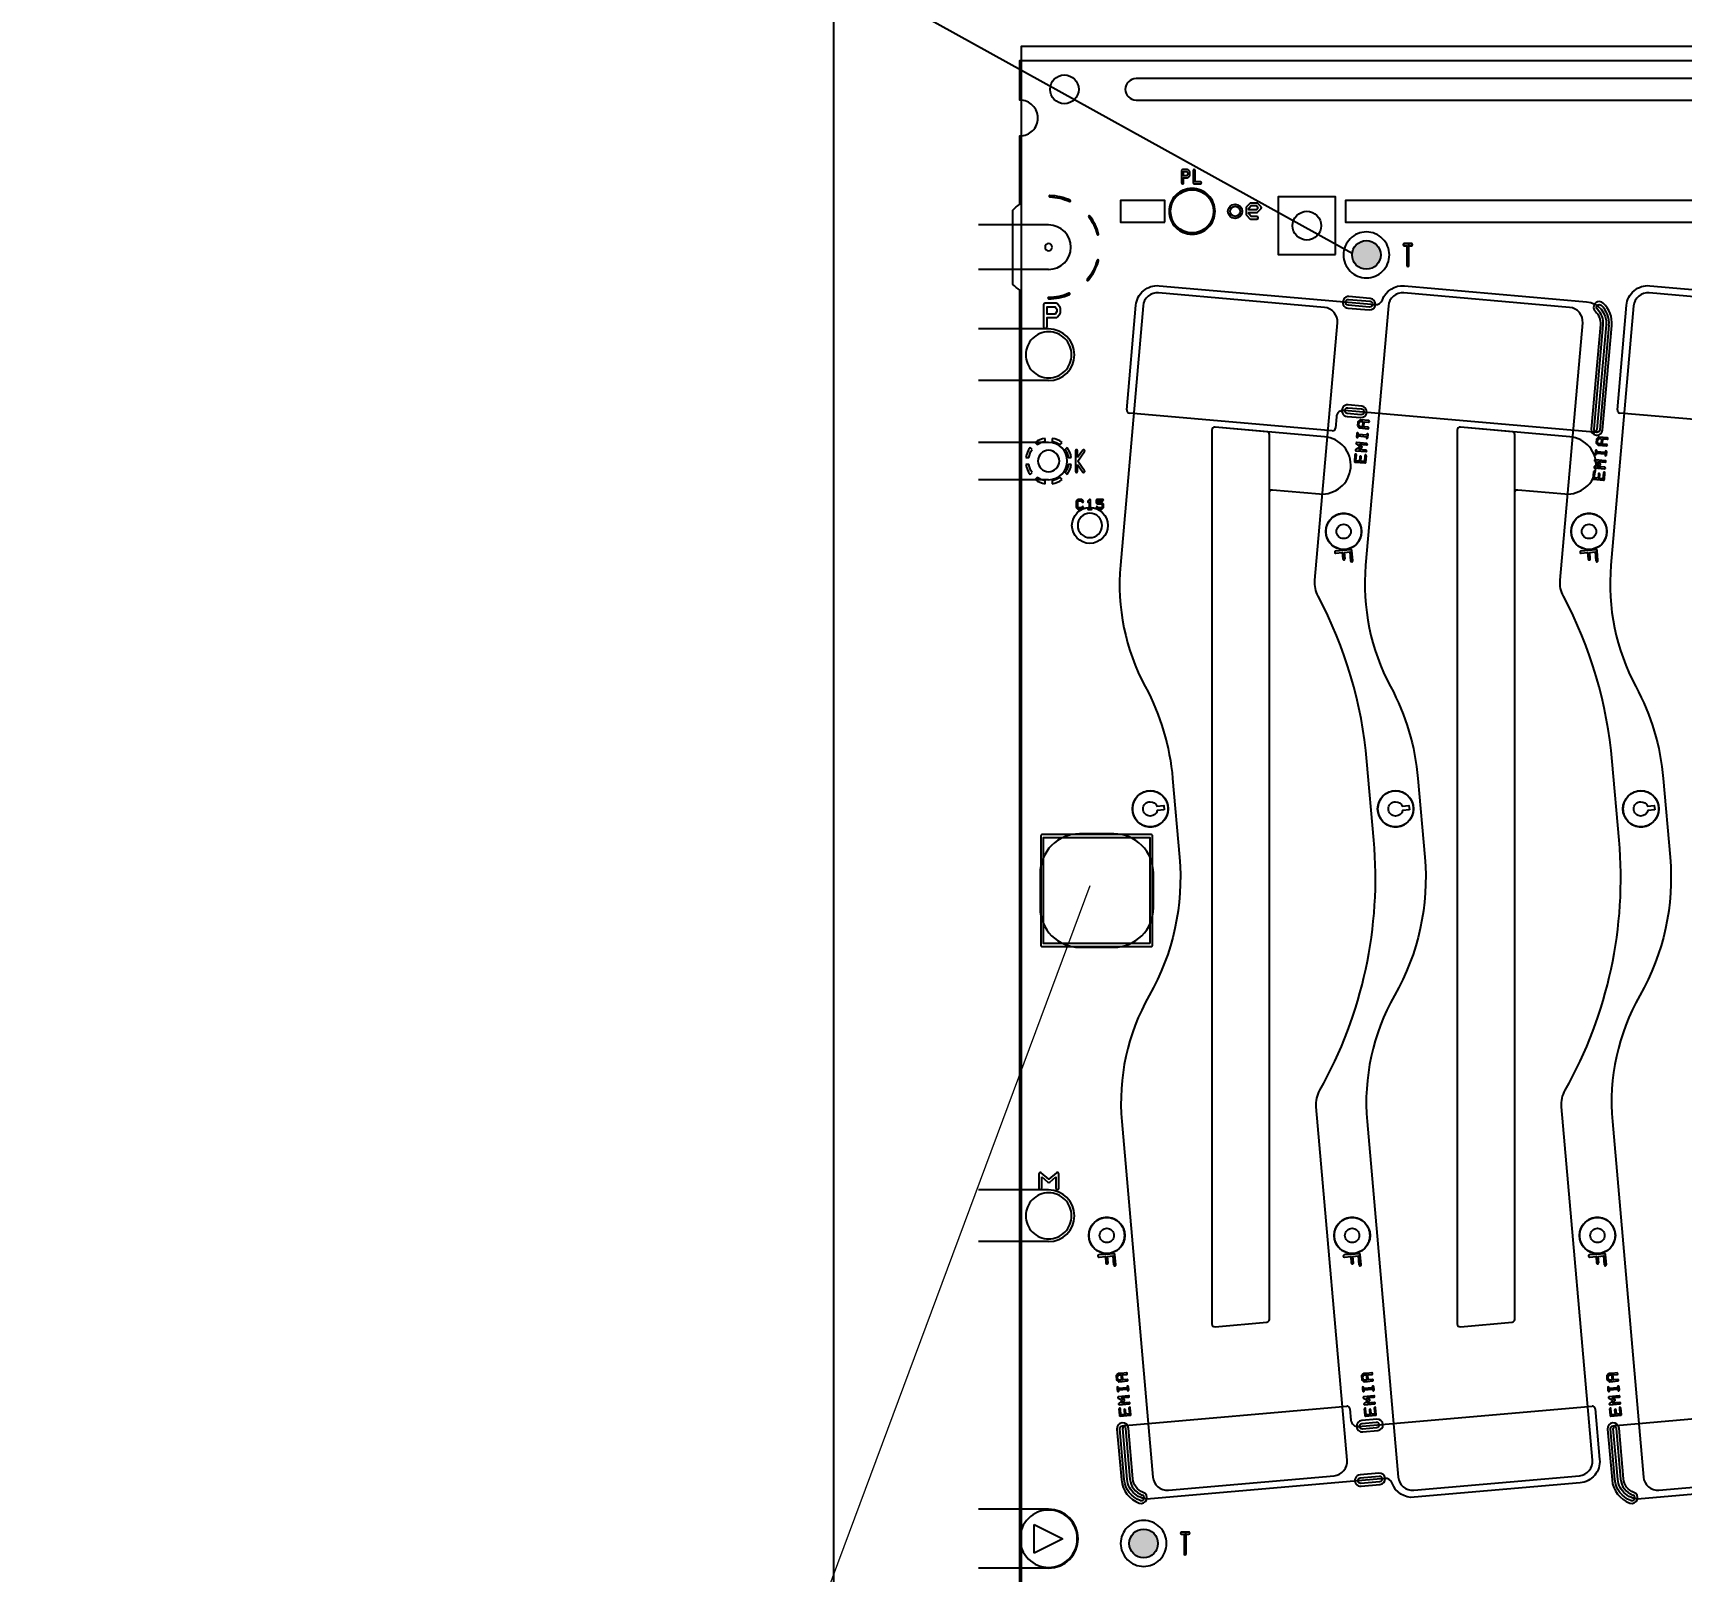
# Model space of a CAD drawing. Extents: x 2864 to 3941, y 2420 to 3182.
# Drawn here: x 3469.1 to 3584, y 2929.4 to 3036.6 of the extents above; entities that cross this region are included whole.
import ezdxf

# ---------------------------------------------------------------- set-up
doc = ezdxf.new("R2010")
doc.units = 0
for name, color, linetype in [('ada-b', 3, 'Continuous'), ('btr2_panel', 7, 'Continuous'), ('emi-panel', 2, 'Continuous'), ('emia-block-b', 5, 'Continuous')]:
    doc.layers.add(name, color=color, linetype=linetype)
doc.layers.add('備註', color=1, linetype='Continuous', lineweight=0)
doc.styles.get("Standard").update_dxf_attribs({"font": 'simplex.shx', "height": 2.7})

msp = doc.modelspace()

# ---------------------------------------------------------------- hatches: boundary and pattern name
at = {"layer": 'emia-block-b', "linetype": 'Continuous'}
for points in [[(3563.07694, 3021.1387, 0.952113165), (3561.08175, 3021.23664, 1.050295318)], [(3547.54387, 2931.34562, 1), (3545.54387, 2931.34562, 1)]]:
    msp.add_hatch(color=256, dxfattribs=at).paths.add_polyline_path(points)

# ---------------------------------------------------------------- linework, layer by layer
at = {"layer": 'ada-b', "linetype": 'Continuous'}
for points in [[(3551.31107, 3008.93618), (3551.31095, 2946.64439, 0.440004), (3551.52838, 2946.44516), (3555.12885, 2946.76016, 0.388891), (3555.31141, 2946.9594), (3555.31144, 3008.62126, 0.388895), (3555.12886, 3008.8205), (3551.52851, 3009.13544, 0.440063)], [(3551.31117, 3008.93619), (3551.31095, 2946.64439, 0.440004), (3551.52838, 2946.44516), (3555.12885, 2946.76016, 0.388891), (3555.31141, 2946.9594), (3555.31136, 3004.571, -0.440016), (3555.52878, 3004.77023), (3558.81135, 3004.48302, 1), (3559.15982, 3008.46784), (3551.52859, 3009.13542, 0.44002)], [(3568.41107, 3008.93618), (3568.41095, 2946.64439, 0.440004), (3568.62838, 2946.44516), (3572.22885, 2946.76016, 0.388891), (3572.41141, 2946.9594), (3572.41144, 3008.62126, 0.388895), (3572.22886, 3008.8205), (3568.62851, 3009.13544, 0.440063)], [(3568.41117, 3008.93619), (3568.41095, 2946.64439, 0.440004), (3568.62838, 2946.44516), (3572.22885, 2946.76016, 0.388891), (3572.41141, 2946.9594), (3572.41136, 3004.571, -0.440016), (3572.62878, 3004.77023), (3575.91135, 3004.48302, 1), (3576.25982, 3008.46784), (3568.62859, 3009.13542, 0.44002)]]:
    msp.add_lwpolyline(points, format="xyb", close=True, dxfattribs=at)
at = {"layer": 'btr2_panel'}
for p, q in [((3539.67299, 3008.15358), (3539.67299, 3008.35643)), ((3538.77217, 3007.57334), (3538.62873, 3007.71678)), ((3538.62874, 3005.83538), (3538.77217, 3005.97882)), ((3542.79599, 3003.40327), (3542.89533, 3003.40327)), ((3538.92299, 2930.67608), (3538.92299, 2932.67608)), ((3538.92299, 2932.67608), (3540.92299, 2931.67608)), ((3540.92299, 2931.67608), (3538.92299, 2930.67608))]:
    msp.add_line(p, q, dxfattribs=at)
at = {"layer": 'btr2_panel', "linetype": 'Continuous'}
for points in [[(3804.92299, 2643.67608), (3804.92299, 2838.97608), (3805.92299, 2838.97608, 1), (3805.92299, 2839.37608), (3804.92299, 2839.37608), (3804.92299, 3034.67608), (3804.92299, 3058.97608), (3805.92299, 3058.97608, 1), (3805.92299, 3059.37608), (3804.92299, 3059.37608), (3804.92299, 3080.67608), (3791.92299, 3080.67608), (3537.92299, 3080.67608), (3524.92299, 3080.67608), (3524.92299, 3059.37608), (3523.92299, 3059.37608, 1), (3523.92299, 3058.97608), (3524.92299, 3058.97608), (3524.92299, 3034.67608)], [(3524.92299, 3034.67608), (3524.92299, 2839.37608), (3523.92299, 2839.37608, 1), (3523.92299, 2838.97608), (3524.92299, 2838.97608), (3524.92299, 2643.67608)], [(3537.92299, 2905.33938), (3537.92299, 2931.67608), (3537.92299, 3018.68276, -0.044688), (3537.42299, 3019.08572), (3537.42299, 3024.26645, -0.044688), (3537.92299, 3024.66941), (3537.92299, 3029.42608, 0.414215), (3539.17299, 3030.67608, 0.414215), (3537.92299, 3031.92608), (3537.92299, 3034.67608), (3791.92299, 3034.67608)], [(3549.77314, 3026.72953), (3549.77314, 3026.87125, 0.166398), (3549.75867, 3026.9142), (3549.6494, 3027.05658, 0.234442), (3549.59354, 3027.08396), (3549.26606, 3027.08396, 0.414239), (3549.19606, 3027.01396), (3549.19606, 3026.58681)], [(3549.19606, 3026.58681), (3549.19606, 3026.15966, 1), (3549.33606, 3026.15966), (3549.33606, 3026.51681), (3549.59354, 3026.51681, 0.234442), (3549.6494, 3026.54419), (3549.75867, 3026.68658, 0.166397), (3549.77314, 3026.72953)], [(3540.00999, 3025.27503, 1), (3540.00758, 3025.17506, -0.102495), (3541.39068, 3024.85348, 1), (3541.43261, 3024.94426)], [(3587.0461, 3025.76996), (3587.0461, 3024.92848), (3586.89919, 3024.92848, 0.063141), (3586.88021, 3024.92608), (3560.62289, 3024.92608), (3560.62289, 3023.42608), (3767.77638, 3023.42608)], [(3542.79792, 3023.84282, 1), (3542.71806, 3023.78263, -0.097325), (3543.30735, 3022.56832, 1), (3543.40404, 3022.59382)], [(3554.72749, 3024.49203), (3554.50895, 3024.72713, 0.209079), (3554.44281, 3024.75585), (3554.00616, 3024.75585, 0.209079), (3553.94003, 3024.72713), (3553.72148, 3024.49203, 0.190123), (3553.6974, 3024.43053), (3553.6974, 3024.19565)], [(3553.6974, 3024.19565), (3553.6974, 3023.96077, 0.190123), (3553.72148, 3023.89927), (3553.94003, 3023.66418, 0.209079), (3554.00616, 3023.63545), (3554.44303, 3023.63545, 1), (3554.44303, 3023.81545), (3554.04516, 3023.81545), (3553.8774, 3023.99592), (3553.8774, 3024.10565), (3554.44303, 3024.10565, 0.20993), (3554.50929, 3024.13475), (3554.72711, 3024.36907, 0.394798), (3554.72749, 3024.49203)], [(3543.39851, 3020.73761, 1), (3543.30197, 3020.76368, -0.108662), (3542.60742, 3019.43023, 1), (3542.68412, 3019.36606)], [(3541.37921, 3018.38375, 1), (3541.33876, 3018.47521, -0.105049), (3539.91522, 3018.17609, 1), (3539.915, 3018.07609)], [(3540.75248, 3017.14252), (3540.75248, 3017.39398, 0.163734), (3540.72706, 3017.46954), (3540.53945, 3017.718, 0.23584), (3540.43952, 3017.7679), (3539.68768, 3017.7679, 0.414226), (3539.56268, 3017.6429), (3539.56268, 3016.8936)], [(3539.56268, 3016.8936), (3539.56268, 3016.1443, 1), (3539.81268, 3016.1443), (3539.81268, 3016.7686), (3540.43952, 3016.7686, 0.235848), (3540.53945, 3016.81851), (3540.72706, 3017.06697, 0.163746), (3540.75248, 3017.14252)], [(3578.58262, 3017.77532, 1), (3578.03714, 3017.19013, -0.230922), (3578.38294, 3016.28954), (3577.74531, 3009.00177, 1), (3578.54226, 3008.93204), (3579.17989, 3016.21981)], [(3578.98065, 3016.23725), (3578.34303, 3008.94947, -1), (3577.94455, 3008.98434), (3578.58217, 3016.27211, 0.230923), (3578.17351, 3017.33643, -1), (3578.44625, 3017.62902)], [(3538.98229, 3008.07033), (3539.12573, 3007.9269, -0.106991), (3539.67299, 3008.15358)], [(3540.17299, 3008.35643), (3540.17299, 3008.15358, -0.106992), (3540.72025, 3007.9269), (3540.86368, 3008.07033)], [(3561.6341, 3007.75432), (3561.33333, 3007.58972, 0.74498), (3561.35335, 3007.49602), (3562.04569, 3007.43545, 1), (3562.05441, 3007.53507), (3561.52621, 3007.58128)], [(3562.09481, 3007.99688), (3561.40234, 3008.05746, 0.743963), (3561.36649, 3007.96864), (3561.6341, 3007.75432)], [(3561.52621, 3007.58128), (3561.7479, 3007.7026, 0.537055), (3561.75493, 3007.78567), (3561.55789, 3007.94347)], [(3561.55789, 3007.94347), (3562.0861, 3007.89726, 1), (3562.09481, 3007.99688)], [(3538.34264, 3007.02608), (3538.54549, 3007.02608, -0.106992), (3538.77217, 3007.57334)], [(3541.21724, 3007.71678), (3541.0738, 3007.57334, -0.106991), (3541.30048, 3007.02608), (3541.50333, 3007.02608)], [(3541.94032, 3007.01165), (3541.94032, 3007.491, 1), (3541.79032, 3007.491), (3541.79032, 3006.0506, 1), (3541.94032, 3006.0506), (3541.94032, 3006.52995)], [(3542.42375, 3006.09318), (3541.95642, 3006.7708), (3542.42375, 3007.44842, 1), (3542.30027, 3007.53358), (3541.94032, 3007.01165)], [(3578.72673, 3006.79767), (3578.03426, 3006.85825, 0.743963), (3577.9984, 3006.76944), (3578.26602, 3006.55512)], [(3578.15812, 3006.38207), (3578.37982, 3006.5034, 0.537055), (3578.38685, 3006.58646), (3578.18981, 3006.74427)], [(3578.18981, 3006.74427), (3578.71802, 3006.69805, 1), (3578.72673, 3006.79767)], [(3538.77217, 3005.97882, -0.106993), (3538.54549, 3006.52608), (3538.34264, 3006.52608)], [(3539.67299, 3005.19573), (3539.67299, 3005.39858, -0.106992), (3539.12573, 3005.62527), (3538.98229, 3005.48183)], [(3540.86368, 3005.48183), (3540.72025, 3005.62527, -0.106991), (3540.17299, 3005.39858), (3540.17299, 3005.19573)], [(3541.50333, 3006.52608), (3541.30048, 3006.52608, -0.106992), (3541.0738, 3005.97882), (3541.21724, 3005.83538)], [(3541.94032, 3006.52995), (3542.30027, 3006.00802, 1), (3542.42375, 3006.09318)], [(3578.26602, 3006.55512), (3577.96525, 3006.39052, 0.74498), (3577.98527, 3006.29681), (3578.67761, 3006.23624, 1), (3578.68633, 3006.33586), (3578.15812, 3006.38207)], [(3542.74599, 3003.92858), (3542.74599, 3003.50327), (3542.69665, 3003.50327, 1), (3542.69665, 3003.40327), (3542.79599, 3003.40327)], [(3542.89533, 3003.40327, 1), (3542.89533, 3003.50327), (3542.84599, 3003.50327), (3542.84599, 3004.04929, 0.669786), (3542.76048, 3004.08449), (3542.6613, 3003.98531, 1), (3542.73201, 3003.9146), (3542.74599, 3003.92858)], [(3540.63398, 2956.11177), (3540.63398, 2957.10515, 0.63678), (3540.46976, 2957.18181), (3539.93795, 2956.73863), (3539.40613, 2957.18181, 0.63678), (3539.24192, 2957.10515), (3539.24192, 2956.11177, 1), (3539.44192, 2956.11177), (3539.44192, 2956.89164)], [(3539.44192, 2956.89164), (3539.87393, 2956.53163, 0.362064), (3540.00197, 2956.53163), (3540.43398, 2956.89164)], [(3540.43398, 2956.89164), (3540.43398, 2956.11177, 1), (3540.63398, 2956.11177)], [(3544.97226, 2941.48874), (3545.50047, 2941.53495, 1), (3545.49175, 2941.63457), (3544.79916, 2941.57398, 0.743044), (3544.77939, 2941.4803), (3545.08016, 2941.3157)], [(3545.08016, 2941.3157), (3544.81258, 2941.10141, 0.742511), (3544.84815, 2941.01254), (3545.54087, 2941.07314)], [(3545.00395, 2941.12655), (3545.2011, 2941.28445, 0.53607), (3545.19396, 2941.36742), (3544.97226, 2941.48874)], [(3545.54087, 2941.07314, 1), (3545.53216, 2941.17276), (3545.00395, 2941.12655)], [(3562.07226, 2941.48874), (3562.60047, 2941.53495, 1), (3562.59175, 2941.63457), (3561.89916, 2941.57398, 0.743044), (3561.87939, 2941.4803), (3562.18016, 2941.3157)], [(3562.18016, 2941.3157), (3561.91258, 2941.10141, 0.742511), (3561.94815, 2941.01254), (3562.64087, 2941.07314)], [(3562.10395, 2941.12655), (3562.3011, 2941.28445, 0.53607), (3562.29396, 2941.36742), (3562.07226, 2941.48874)], [(3562.64087, 2941.07314, 1), (3562.63216, 2941.17276), (3562.10395, 2941.12655)], [(3579.17226, 2941.48874), (3579.70047, 2941.53495, 1), (3579.69175, 2941.63457), (3578.99916, 2941.57398, 0.743044), (3578.97939, 2941.4803), (3579.28016, 2941.3157)], [(3579.28016, 2941.3157), (3579.01258, 2941.10141, 0.742511), (3579.04815, 2941.01254), (3579.74087, 2941.07314)], [(3579.20395, 2941.12655), (3579.4011, 2941.28445, 0.53607), (3579.39396, 2941.36742), (3579.17226, 2941.48874)], [(3579.74087, 2941.07314, 1), (3579.73216, 2941.17276), (3579.20395, 2941.12655)], [(3546.51338, 2934.90665, -0.291712), (3545.79289, 2935.84476), (3545.48333, 2939.38308, 1), (3544.68637, 2939.31336), (3544.99593, 2935.77504, 0.291712), (3546.24042, 2934.15466)], [(3546.30866, 2934.34265, -0.291711), (3545.19517, 2935.79247), (3544.88561, 2939.33079, -1), (3545.28409, 2939.36565), (3545.59365, 2935.82733, 0.29171), (3546.44514, 2934.71865)], [(3580.71338, 2934.90665, -0.291712), (3579.99289, 2935.84476), (3579.68333, 2939.38308, 1), (3578.88637, 2939.31336), (3579.19593, 2935.77504, 0.291712), (3580.44042, 2934.15466)], [(3580.50866, 2934.34265, -0.291711), (3579.39517, 2935.79247), (3579.08561, 2939.33079, -1), (3579.48409, 2939.36565), (3579.79365, 2935.82733, 0.29171), (3580.64514, 2934.71865)]]:
    msp.add_lwpolyline(points, format="xyb", dxfattribs=at)
for points in [[(3785.92299, 3032.67608, 0.414216), (3784.92299, 3033.67608, 0.182679), (3784.26155, 3033.42608), (3546.01972, 3033.42608, 1), (3546.01972, 3031.92608), (3784.26155, 3031.92608, 0.182679), (3784.92299, 3031.67608, 0.414216)], [(3550.50314, 3026.08966, 1), (3550.50314, 3026.22966), (3550.13606, 3026.22966), (3550.13606, 3027.01396, 1), (3549.99606, 3027.01396), (3549.99606, 3026.15966, 0.414239), (3550.06606, 3026.08966)], [(3551.52299, 3024.17608, 0.414215), (3549.92299, 3025.77608, 0.414215), (3548.32299, 3024.17608, 0.414215), (3549.92299, 3022.57608, 0.414215)], [(3558.92299, 3023.17608, -0.414216), (3557.92299, 3022.17608, -0.414216), (3556.92299, 3023.17608, -0.414216), (3557.92299, 3024.17608, -0.414216)], [(3563.67688, 3021.1387, 0.414214), (3562.07694, 3022.73864, 0.414214), (3560.47699, 3021.1387, 0.414214), (3562.07694, 3019.53875, 0.414214)], [(3540.17299, 3021.67608, 0.414222), (3539.92299, 3021.92608, 0.414222), (3539.67299, 3021.67608, 0.414222), (3539.92299, 3021.42608, 0.414222)], [(3565.21596, 3021.77861, 1), (3565.21596, 3021.92861), (3564.96762, 3021.92861), (3564.71927, 3021.92861, 1), (3564.71927, 3021.77861), (3564.89262, 3021.77861), (3564.89262, 3020.41322, 1), (3565.04262, 3020.41322), (3565.04262, 3021.77861)], [(3562.59314, 2980.36326), (3562.1138, 2985.84219, 0.100411), (3558.70956, 2997.35816, -0.144694), (3558.48408, 2998.46939), (3560.05277, 3016.39735, 0.414156), (3559.14368, 3017.48063), (3547.58785, 3018.49181, 0.414232), (3546.50449, 3017.58284), (3544.92298, 2999.5068, 0.145892), (3546.65809, 2991.05497, -0.101585), (3548.56563, 2984.65688), (3549.04497, 2979.17795, -0.152268), (3546.93706, 2969.52368, 0.152268), (3545.02, 2960.74205), (3547.18756, 2935.96678, 0.414215), (3548.27091, 2935.05774), (3559.82669, 2936.06875, 0.414215), (3560.73573, 2937.15209), (3558.5817, 2961.77275, -0.151039), (3558.83076, 2962.92738, 0.151026)], [(3562.34764, 3018.10371), (3560.85492, 3018.23433, 1), (3560.78519, 3017.43738), (3562.27791, 3017.30676, 1)], [(3579.69314, 2980.36326), (3579.2138, 2985.84219, 0.100411), (3575.80956, 2997.35816, -0.144694), (3575.58408, 2998.46939), (3577.15277, 3016.39735, 0.414156), (3576.24368, 3017.48063), (3564.68785, 3018.49181, 0.414232), (3563.60449, 3017.58284), (3562.02298, 2999.5068, 0.145892), (3563.75809, 2991.05497, -0.101585), (3565.66563, 2984.65688), (3566.14497, 2979.17795, -0.152268), (3564.03706, 2969.52368, 0.152268), (3562.12, 2960.74205), (3564.28756, 2935.96678, 0.414215), (3565.37091, 2935.05774), (3576.92669, 2936.06875, 0.414215), (3577.83573, 2937.15209), (3575.6817, 2961.77275, -0.151039), (3575.93076, 2962.92738, 0.151026)], [(3596.79314, 2980.36326), (3596.3138, 2985.84219, 0.100411), (3592.90956, 2997.35816, -0.144694), (3592.68408, 2998.46939), (3594.25277, 3016.39735, 0.414156), (3593.34368, 3017.48063), (3581.78785, 3018.49181, 0.414232), (3580.70449, 3017.58284), (3579.12298, 2999.5068, 0.145892), (3580.85809, 2991.05497, -0.101585), (3582.76563, 2984.65688), (3583.24497, 2979.17795, -0.152268), (3581.13706, 2969.52368, 0.152268), (3579.22, 2960.74205), (3581.38756, 2935.96678, 0.414215), (3582.47091, 2935.05774), (3594.02669, 2936.06875, 0.414215), (3594.93573, 2937.15209), (3592.7817, 2961.77275, -0.151039), (3593.03076, 2962.92738, 0.151026)], [(3562.33021, 3017.90447, -1), (3562.29534, 3017.506), (3560.80262, 3017.63662, -1), (3560.83749, 3018.03509)], [(3541.52299, 3014.17608, 0.414215), (3539.92299, 3015.77608, 0.414215), (3538.32299, 3014.17608, 0.414215), (3539.92299, 3012.57608, 0.414215)], [(3561.74565, 3010.60209), (3560.79469, 3010.68528, 1), (3560.72497, 3009.88833), (3561.67593, 3009.80514, 1)], [(3561.72822, 3010.40286, -1), (3561.69336, 3010.00438), (3560.7424, 3010.08756, -1), (3560.77726, 3010.48604)], [(3562.23426, 3009.59079), (3561.657, 3009.64129, 0.200133), (3561.62034, 3009.62964), (3561.49512, 3009.52457, 0.200125), (3561.47728, 3009.49049), (3561.45708, 3009.25958, 0.200109), (3561.46873, 3009.22292), (3561.5738, 3009.0977, 0.200125), (3561.60788, 3009.07986), (3562.18514, 3009.02936, 1), (3562.19386, 3009.12898), (3561.89731, 3009.15492), (3561.929, 3009.51711), (3562.22555, 3009.49117, 1)], [(3562.19989, 3008.62421, 1), (3562.10027, 3008.63293), (3562.09453, 3008.56729), (3561.50143, 3008.61917), (3561.50717, 3008.68482, 1), (3561.40756, 3008.69353), (3561.38735, 3008.46263, 1), (3561.48697, 3008.45391), (3561.49272, 3008.51955), (3562.08581, 3008.46767), (3562.08007, 3008.40202, 1), (3562.17969, 3008.39331)], [(3578.86618, 3008.39158), (3578.28892, 3008.44209, 0.200133), (3578.25225, 3008.43044), (3578.12703, 3008.32537, 0.200125), (3578.1092, 3008.29128), (3578.089, 3008.06038, 0.200109), (3578.10065, 3008.02371), (3578.20571, 3007.89849, 0.200125), (3578.2398, 3007.88066), (3578.81706, 3007.83015, 1), (3578.82578, 3007.92977), (3578.52923, 3007.95572), (3578.56092, 3008.31791), (3578.85747, 3008.29196, 1)], [(3540.67299, 3006.77608, 0.414216), (3539.92299, 3007.52608, 0.414216), (3539.17299, 3006.77608, 0.414216), (3539.92299, 3006.02608, 0.414216)], [(3562.07054, 3007.14575, 1), (3561.97092, 3007.15447), (3561.93488, 3006.74247), (3561.68814, 3006.76405), (3561.71408, 3007.0606, 1), (3561.61446, 3007.06932), (3561.58852, 3006.77277), (3561.34178, 3006.79435), (3561.37783, 3007.20636, 1), (3561.27821, 3007.21507), (3561.2378, 3006.75326, 0.414255), (3561.28326, 3006.69909), (3561.97597, 3006.63849, 0.414249), (3562.03014, 3006.68394)], [(3578.83181, 3007.42501, 1), (3578.73219, 3007.43372), (3578.72644, 3007.36808), (3578.13335, 3007.41997), (3578.13909, 3007.48561, 1), (3578.03947, 3007.49433), (3578.01927, 3007.26342, 1), (3578.11889, 3007.2547), (3578.12463, 3007.32035), (3578.71773, 3007.26846), (3578.71198, 3007.20282, 1), (3578.8116, 3007.1941)], [(3578.70246, 3005.94655, 1), (3578.60284, 3005.95526), (3578.5668, 3005.54326), (3578.32006, 3005.56485), (3578.346, 3005.8614, 1), (3578.24638, 3005.87011), (3578.22044, 3005.57356), (3577.9737, 3005.59515), (3578.00974, 3006.00715, 1), (3577.91013, 3006.01587), (3577.86972, 3005.55406, 0.414255), (3577.91517, 3005.49989), (3578.60789, 3005.43929, 0.414249), (3578.66206, 3005.48474)], [(3542.33002, 3003.51725, 1), (3542.25931, 3003.58796), (3542.17462, 3003.50327), (3542.01736, 3003.50327), (3541.94732, 3003.57332), (3541.94732, 3003.92925), (3542.01736, 3003.99929), (3542.17462, 3003.99929), (3542.25931, 3003.9146, 1), (3542.33002, 3003.98531), (3542.23084, 3004.08449, 0.200121), (3542.19533, 3004.09929), (3541.99665, 3004.09929, 0.200121), (3541.96114, 3004.08449), (3541.86212, 3003.98547, 0.200121), (3541.84732, 3003.94996), (3541.84732, 3003.55261, 0.200121), (3541.86212, 3003.5171), (3541.96114, 3003.41807, 0.200121), (3541.99665, 3003.40327), (3542.19533, 3003.40327, 0.200121), (3542.23084, 3003.41807)], [(3543.65123, 3002.28662, 0.414215), (3542.80123, 3003.13662, 0.414215), (3541.95123, 3002.28662, 0.414215), (3542.80123, 3001.43662, 0.414215)], [(3543.74467, 3003.55261), (3543.74467, 3003.75128, 0.200121), (3543.72987, 3003.78679), (3543.63084, 3003.88582, 0.200121), (3543.59533, 3003.90062), (3543.34732, 3003.90062), (3543.34732, 3003.99929), (3543.69467, 3003.99929, 1), (3543.69467, 3004.09929), (3543.29732, 3004.09929, 0.414253), (3543.24732, 3004.04929), (3543.24732, 3003.85062, 0.414253), (3543.29732, 3003.80062), (3543.57462, 3003.80062), (3543.64467, 3003.73057), (3543.64467, 3003.57332), (3543.57462, 3003.50327), (3543.41736, 3003.50327), (3543.33267, 3003.58796, 1), (3543.26196, 3003.51725), (3543.36114, 3003.41807, 0.200121), (3543.39665, 3003.40327), (3543.59533, 3003.40327, 0.200121), (3543.63084, 3003.41807), (3543.72987, 3003.5171, 0.200121)], [(3561.7417, 3001.86706, 0.414215), (3560.4917, 3003.11706, 0.414215), (3559.2417, 3001.86706, 0.414215), (3560.4917, 3000.61706, 0.414215)], [(3560.9917, 3001.86706, -0.414217), (3560.4917, 3001.36706, -0.414217), (3559.9917, 3001.86706, -0.414217), (3560.4917, 3002.36706, -0.414217)], [(3578.8417, 3001.86706, 0.414215), (3577.5917, 3003.11706, 0.414215), (3576.3417, 3001.86706, 0.414215), (3577.5917, 3000.61706, 0.414215)], [(3578.0917, 3001.86706, -0.414217), (3577.5917, 3001.36706, -0.414217), (3577.0917, 3001.86706, -0.414217), (3577.5917, 3002.36706, -0.414217)], [(3561.11839, 2999.83543), (3561.05779, 3000.52815, 0.414234), (3560.97653, 3000.59633), (3560.45744, 3000.55091), (3560.45655, 3000.55083), (3559.93746, 3000.50542, 1), (3559.95053, 3000.35599), (3560.39535, 3000.39491), (3560.43427, 2999.95008, 1), (3560.5837, 2999.96316), (3560.54478, 3000.40798), (3560.91489, 3000.44036), (3560.96896, 2999.82236, 1)], [(3578.21839, 2999.83543), (3578.15779, 3000.52815, 0.414234), (3578.07653, 3000.59633), (3577.55744, 3000.55091), (3577.55655, 3000.55083), (3577.03746, 3000.50542, 1), (3577.05053, 3000.35599), (3577.49535, 3000.39491), (3577.53427, 2999.95008, 1), (3577.6837, 2999.96316), (3577.64478, 3000.40798), (3578.01489, 3000.44036), (3578.06896, 2999.82236, 1)], [(3548.25926, 2982.53616, 0.414215), (3547.00926, 2983.78616, 0.414215), (3545.75926, 2982.53616, 0.414215), (3547.00926, 2981.28616, 0.414215)], [(3565.35926, 2982.53616, 0.414215), (3564.10926, 2983.78616, 0.414215), (3562.85926, 2982.53616, 0.414215), (3564.10926, 2981.28616, 0.414215)], [(3582.45926, 2982.53616, 0.414215), (3581.20926, 2983.78616, 0.414215), (3579.95926, 2982.53616, 0.414215), (3581.20926, 2981.28616, 0.414215)], [(3547.96986, 2982.46963), (3547.49749, 2982.4283, -0.351876), (3547.00926, 2982.03616, -0.414217), (3546.50926, 2982.53616, -0.414217), (3547.00926, 2983.03616, -0.303552), (3547.47134, 2982.72716), (3547.94371, 2982.76849)], [(3565.06986, 2982.46963), (3564.59749, 2982.4283, -0.351876), (3564.10926, 2982.03616, -0.414217), (3563.60926, 2982.53616, -0.414217), (3564.10926, 2983.03616, -0.303552), (3564.57134, 2982.72716), (3565.04371, 2982.76849)], [(3582.16986, 2982.46963), (3581.69749, 2982.4283, -0.351876), (3581.20926, 2982.03616, -0.414217), (3580.70926, 2982.53616, -0.414217), (3581.20926, 2983.03616, -0.303552), (3581.67134, 2982.72716), (3582.14371, 2982.76849)], [(3547.17487, 2973.04363), (3547.17487, 2980.64363, 0.414228), (3547.07487, 2980.74363), (3539.47487, 2980.74363, 0.414228), (3539.37487, 2980.64363), (3539.37487, 2973.04363, 0.414228), (3539.47487, 2972.94363), (3547.07487, 2972.94363, 0.414228)], [(3541.52299, 2954.17608, 0.414215), (3539.92299, 2955.77608, 0.414215), (3538.32299, 2954.17608, 0.414215), (3539.92299, 2952.57608, 0.414215)], [(3545.22874, 2952.8082, 0.414215), (3543.97874, 2954.0582, 0.414215), (3542.72874, 2952.8082, 0.414215), (3543.97874, 2951.5582, 0.414215)], [(3562.32874, 2952.8082, 0.414215), (3561.07874, 2954.0582, 0.414215), (3559.82874, 2952.8082, 0.414215), (3561.07874, 2951.5582, 0.414215)], [(3579.42874, 2952.8082, 0.414215), (3578.17874, 2954.0582, 0.414215), (3576.92874, 2952.8082, 0.414215), (3578.17874, 2951.5582, 0.414215)], [(3544.47874, 2952.8082, -0.414217), (3543.97874, 2952.3082, -0.414217), (3543.47874, 2952.8082, -0.414217), (3543.97874, 2953.3082, -0.414217)], [(3561.57874, 2952.8082, -0.414217), (3561.07874, 2952.3082, -0.414217), (3560.57874, 2952.8082, -0.414217), (3561.07874, 2953.3082, -0.414217)], [(3578.67874, 2952.8082, -0.414217), (3578.17874, 2952.3082, -0.414217), (3577.67874, 2952.8082, -0.414217), (3578.17874, 2953.3082, -0.414217)], [(3544.60542, 2950.77658), (3544.54482, 2951.46929, 0.414234), (3544.46357, 2951.53747), (3543.94448, 2951.49206), (3543.94358, 2951.49198), (3543.42449, 2951.44656, 1), (3543.43756, 2951.29713), (3543.88239, 2951.33605), (3543.9213, 2950.89123, 1), (3544.07073, 2950.9043), (3544.03182, 2951.34912), (3544.40193, 2951.3815), (3544.45599, 2950.7635, 1)], [(3561.70542, 2950.77658), (3561.64482, 2951.46929, 0.414234), (3561.56357, 2951.53747), (3561.04448, 2951.49206), (3561.04358, 2951.49198), (3560.52449, 2951.44656, 1), (3560.53756, 2951.29713), (3560.98239, 2951.33605), (3561.0213, 2950.89123, 1), (3561.17073, 2950.9043), (3561.13182, 2951.34912), (3561.50193, 2951.3815), (3561.55599, 2950.7635, 1)], [(3578.80542, 2950.77658), (3578.74482, 2951.46929, 0.414234), (3578.66357, 2951.53747), (3578.14448, 2951.49206), (3578.14358, 2951.49198), (3577.62449, 2951.44656, 1), (3577.63756, 2951.29713), (3578.08239, 2951.33605), (3578.1213, 2950.89123, 1), (3578.27073, 2950.9043), (3578.23182, 2951.34912), (3578.60193, 2951.3815), (3578.65599, 2950.7635, 1)], [(3545.40142, 2942.66705, 1), (3545.39271, 2942.76667), (3545.09616, 2942.74073), (3545.06447, 2943.10292), (3545.36102, 2943.12887, 1), (3545.3523, 2943.22849), (3545.00608, 2943.1982), (3545.00581, 2943.19817), (3544.77523, 2943.178, 0.2), (3544.74109, 2943.16031), (3544.63574, 2943.03476, 0.199997), (3544.62425, 2942.99807), (3544.64442, 2942.76755, 0.2), (3544.66211, 2942.73341), (3544.78766, 2942.62806, 0.199997), (3544.82435, 2942.61657), (3545.0547, 2942.63672), (3545.05542, 2942.63678)], [(3545.5065, 2942.03972), (3545.4863, 2942.27063, 1), (3545.38668, 2942.26191), (3545.39242, 2942.19627), (3544.79932, 2942.14438), (3544.79358, 2942.21002, 1), (3544.69396, 2942.20131), (3544.70405, 2942.08596), (3544.70407, 2942.08575), (3544.71416, 2941.9704, 1), (3544.81378, 2941.97911), (3544.80804, 2942.04476), (3545.40114, 2942.09665), (3545.40688, 2942.031, 1)], [(3562.50142, 2942.66705, 1), (3562.49271, 2942.76667), (3562.19616, 2942.74073), (3562.16447, 2943.10292), (3562.46102, 2943.12887, 1), (3562.4523, 2943.22849), (3562.10608, 2943.1982), (3562.10581, 2943.19817), (3561.87523, 2943.178, 0.2), (3561.84109, 2943.16031), (3561.73574, 2943.03476, 0.199997), (3561.72425, 2942.99807), (3561.74442, 2942.76755, 0.2), (3561.76211, 2942.73341), (3561.88766, 2942.62806, 0.199997), (3561.92435, 2942.61657), (3562.1547, 2942.63672), (3562.15542, 2942.63678)], [(3562.6065, 2942.03972), (3562.5863, 2942.27063, 1), (3562.48668, 2942.26191), (3562.49242, 2942.19627), (3561.89932, 2942.14438), (3561.89358, 2942.21002, 1), (3561.79396, 2942.20131), (3561.80405, 2942.08596), (3561.80407, 2942.08575), (3561.81416, 2941.9704, 1), (3561.91378, 2941.97911), (3561.90804, 2942.04476), (3562.50114, 2942.09665), (3562.50688, 2942.031, 1)], [(3579.60142, 2942.66705, 1), (3579.59271, 2942.76667), (3579.29616, 2942.74073), (3579.26447, 2943.10292), (3579.56102, 2943.12887, 1), (3579.5523, 2943.22849), (3579.20608, 2943.1982), (3579.20581, 2943.19817), (3578.97523, 2943.178, 0.2), (3578.94109, 2943.16031), (3578.83574, 2943.03476, 0.199997), (3578.82425, 2942.99807), (3578.84442, 2942.76755, 0.2), (3578.86211, 2942.73341), (3578.98766, 2942.62806, 0.199997), (3579.02435, 2942.61657), (3579.2547, 2942.63672), (3579.25542, 2942.63678)], [(3579.7065, 2942.03972), (3579.6863, 2942.27063, 1), (3579.58668, 2942.26191), (3579.59242, 2942.19627), (3578.99932, 2942.14438), (3578.99358, 2942.21002, 1), (3578.89396, 2942.20131), (3578.90405, 2942.08596), (3578.90407, 2942.08575), (3578.91416, 2941.9704, 1), (3579.01378, 2941.97911), (3579.00804, 2942.04476), (3579.60114, 2942.09665), (3579.60688, 2942.031, 1)], [(3545.65605, 2940.33035), (3545.61565, 2940.79217, 1), (3545.51603, 2940.78345), (3545.55207, 2940.37145), (3545.30533, 2940.34986), (3545.27939, 2940.64641, 1), (3545.17977, 2940.6377), (3545.20571, 2940.34115), (3544.95897, 2940.31956), (3544.92293, 2940.73156, 1), (3544.82331, 2940.72285), (3544.86371, 2940.26103, 0.414255), (3544.91788, 2940.21558), (3545.6106, 2940.27619, 0.414255)], [(3562.8668, 2939.20712, 1), (3562.79707, 2940.00407), (3561.74765, 2939.91226, 1), (3561.81737, 2939.11531)], [(3562.75605, 2940.33035), (3562.71565, 2940.79217, 1), (3562.61603, 2940.78345), (3562.65207, 2940.37145), (3562.40533, 2940.34986), (3562.37939, 2940.64641, 1), (3562.27977, 2940.6377), (3562.30571, 2940.34115), (3562.05897, 2940.31956), (3562.02293, 2940.73156, 1), (3561.92331, 2940.72285), (3561.96371, 2940.26103, 0.414255), (3562.01788, 2940.21558), (3562.7106, 2940.27619, 0.414255)], [(3579.85605, 2940.33035), (3579.81565, 2940.79217, 1), (3579.71603, 2940.78345), (3579.75207, 2940.37145), (3579.50533, 2940.34986), (3579.47939, 2940.64641, 1), (3579.37977, 2940.6377), (3579.40571, 2940.34115), (3579.15897, 2940.31956), (3579.12293, 2940.73156, 1), (3579.02331, 2940.72285), (3579.06371, 2940.26103, 0.414255), (3579.11788, 2940.21558), (3579.8106, 2940.27619, 0.414255)], [(3562.78135, 2939.40041), (3561.79994, 2939.31454, -1), (3561.76508, 2939.71302), (3562.74649, 2939.79889, -1)], [(3563.01079, 2935.44388, 1), (3562.94107, 2936.24083), (3561.63389, 2936.12647, 1), (3561.70362, 2935.32951)], [(3562.99336, 2935.64311), (3561.68618, 2935.52875, -1), (3561.65132, 2935.92723), (3562.9585, 2936.04159, -1)], [(3541.92299, 2931.67608, 0.414214), (3539.92299, 2933.67608, 0.414214), (3537.92299, 2931.67608, 0.414214), (3539.92299, 2929.67608, 0.414214)], [(3548.14381, 2931.34562, 0.414214), (3546.54387, 2932.94557, 0.414214), (3544.94392, 2931.34562, 0.414214), (3546.54387, 2929.74568, 0.414214)], [(3549.68289, 2931.98554, 1), (3549.68289, 2932.13554), (3549.43454, 2932.13554), (3549.1862, 2932.13554, 1), (3549.1862, 2931.98554), (3549.35954, 2931.98554), (3549.35954, 2930.62014, 1), (3549.50954, 2930.62014), (3549.50954, 2931.98554)]]:
    msp.add_lwpolyline(points, format="xyb", close=True, dxfattribs=at)
for points in [[(3549.63314, 3026.75296), (3549.55935, 3026.65681), (3549.33606, 3026.65681), (3549.33606, 3026.94396), (3549.55935, 3026.94396), (3549.63314, 3026.84781)], [(3559.92299, 3021.17608), (3559.92299, 3025.17608), (3555.92299, 3025.17608), (3555.92299, 3021.17608)], [(3548.03194, 3023.42608), (3548.03194, 3024.92608), (3544.92299, 3024.92608), (3544.92299, 3023.42608)], [(3554.53869, 3024.43075), (3554.40381, 3024.28565), (3553.8774, 3024.28565), (3553.8774, 3024.39538), (3554.04516, 3024.57585), (3554.40381, 3024.57585)], [(3540.50248, 3017.18442), (3540.37728, 3017.0186), (3539.81268, 3017.0186), (3539.81268, 3017.5179), (3540.37728, 3017.5179), (3540.50248, 3017.35209)], [(3561.82938, 3009.52583), (3561.79769, 3009.16364), (3561.63723, 3009.17768), (3561.5585, 3009.2715), (3561.57509, 3009.46114), (3561.66892, 3009.53987)], [(3578.4613, 3008.32662), (3578.42961, 3007.96443), (3578.26914, 3007.97847), (3578.19042, 3008.07229), (3578.20701, 3008.26194), (3578.30083, 3008.34066)], [(3546.97487, 2973.14363), (3539.57487, 2973.14363), (3539.57487, 2980.54363), (3546.97487, 2980.54363)], [(3544.99654, 2942.73201), (3544.83607, 2942.71798), (3544.74225, 2942.7967), (3544.72566, 2942.98634), (3544.80439, 2943.08017), (3544.96485, 2943.09421)], [(3562.09654, 2942.73201), (3561.93607, 2942.71798), (3561.84225, 2942.7967), (3561.82566, 2942.98634), (3561.90439, 2943.08017), (3562.06485, 2943.09421)], [(3579.19654, 2942.73201), (3579.03607, 2942.71798), (3578.94225, 2942.7967), (3578.92566, 2942.98634), (3579.00439, 2943.08017), (3579.16485, 2943.09421)]]:
    msp.add_lwpolyline(points, close=True, dxfattribs=at)
at = {"layer": 'btr2_panel'}
for radius in [0.5, 0.35]:
    msp.add_circle((3552.92299, 3024.17608), radius, dxfattribs=at)
for centre, radius, start, end in [((3539.92299, 3021.67607), 3.6, 65.207113, 88.615165), ((3539.92298, 3021.67608), 3.6, 14.769284, 37.004037), ((3539.92298, 3021.67607), 3.6, 320.083636, 344.889326), ((3539.92298, 3021.67608), 3.6, 269.873129, 293.860294), ((3577.28703, 3016.38543), 1.70009, 354.999693, 47.011081), ((3577.28703, 3016.38543), 1.90009, 354.99966, 47.011099), ((3539.92298, 3006.77608), 1.6, 98.989222, 126.010598), ((3539.92299, 3006.77608), 1.6, 53.989402, 81.010778), ((3539.92299, 3006.77608), 1.6, 143.989402, 171.010778), ((3539.92299, 3006.77608), 1.6, 8.989222, 36.010598), ((3539.92299, 3006.77608), 1.6, 188.989389, 216.010785), ((3539.92299, 3006.77608), 1.6, 233.989373, 261.01066), ((3539.92299, 3006.77608), 1.6, 278.989222, 306.010598), ((3539.92299, 3006.77608), 1.6, 323.989402, 351.010778), ((3546.3769, 2934.53065), 0.4, 250.049936, 70.049936), ((3546.3769, 2934.53065), 0.2, 250.049936, 70.049936), ((3580.5769, 2934.53065), 0.4, 250.049936, 70.049936), ((3580.5769, 2934.53065), 0.2, 250.049936, 70.049936)]:
    msp.add_arc(centre, radius, start, end, dxfattribs=at)
at = {"layer": 'emi-panel'}
for p, q in [((3539.92299, 3023.22608), (3535.02549, 3023.22608)), ((3539.92299, 3023.22608), (3535.02549, 3023.22608)), ((3539.92299, 3020.12608), (3535.02549, 3020.12608)), ((3539.92299, 3020.12608), (3535.02549, 3020.12608)), ((3545.3688, 3010.33808), (3546.00637, 3017.62623)), ((3579.5688, 3010.33808), (3580.20637, 3017.62623)), ((3539.92299, 3015.97608), (3535.02549, 3015.97608)), ((3539.92299, 3015.97608), (3535.02549, 3015.97608)), ((3539.92299, 3012.37608), (3535.02549, 3012.37608)), ((3539.92299, 3012.37608), (3535.02549, 3012.37608)), ((3559.69655, 3008.88399), (3545.55061, 3010.12141)), ((3577.92712, 3008.78509), (3560.52376, 3010.30745)), ((3593.89655, 3008.88399), (3579.75061, 3010.12141)), ((3559.98209, 3009.85294), (3559.91322, 3009.06579)), ((3539.92299, 3008.07608), (3535.02549, 3008.07608)), ((3539.92299, 3008.07608), (3535.02549, 3008.07608)), ((3539.92299, 3005.47608), (3535.02549, 3005.47608)), ((3539.92299, 3005.47608), (3535.02549, 3005.47608)), ((3539.92299, 2955.97608), (3535.02549, 2955.97608)), ((3539.92299, 2955.97608), (3535.02549, 2955.97608)), ((3539.92299, 2952.37608), (3535.02549, 2952.37608)), ((3539.92299, 2952.37608), (3535.02549, 2952.37608)), ((3545.26666, 2939.56489), (3560.70759, 2940.9158)), ((3560.92426, 2940.73399), (3560.99315, 2939.94663)), ((3561.53482, 2939.49211), (3577.80759, 2940.9158)), ((3579.46666, 2939.56489), (3594.90759, 2940.9158)), ((3539.92299, 2933.72608), (3535.02549, 2933.72608)), ((3539.92299, 2933.72608), (3535.02549, 2933.72608)), ((3539.92299, 2929.62608), (3535.02549, 2929.62608)), ((3539.92299, 2929.62608), (3535.02549, 2929.62608))]:
    msp.add_line(p, q, dxfattribs=at)
at = {"layer": 'emi-panel', "linetype": 'Continuous'}
msp.add_lwpolyline([(3788.02299, 2646.67608), (3538.02299, 2646.67608), (3538.02299, 3035.67608), (3788.02299, 3035.67608)], close=True, dxfattribs=at)
for points in [[(3546.00637, 3017.62621, -0.414272), (3547.63145, 3018.98991), (3562.67493, 3017.67355)], [(3563.18868, 3018.00236, -0.340736), (3564.73145, 3018.98991), (3577.4178, 3017.87981, -0.414211), (3578.78141, 3016.25468), (3578.14379, 3008.9669)], [(3580.20637, 3017.62621, -0.414272), (3581.83145, 3018.98991), (3596.87493, 3017.67355)], [(3578.02426, 2940.73399), (3578.33383, 2937.19567, -0.414215), (3576.97027, 2935.57065), (3565.41448, 2934.55965, -0.340733), (3563.87173, 2935.54732)], [(3563.35848, 2935.87583), (3547.01943, 2934.44634, -0.414215), (3545.39441, 2935.8099), (3545.08485, 2939.34822)], [(3597.55848, 2935.87583), (3581.21943, 2934.44634, -0.414215), (3579.59441, 2935.8099), (3579.28485, 2939.34822)]]:
    msp.add_lwpolyline(points, format="xyb", dxfattribs=at)
msp.add_lwpolyline([(3547.22537, 2975.64363), (3547.22537, 2978.04363, 0.414214), (3544.47487, 2980.79413), (3542.07487, 2980.79413, 0.414214), (3539.32437, 2978.04363), (3539.32437, 2975.64363, 0.414394), (3542.07656, 2972.89313), (3544.47302, 2972.89313, 0.414411)], format="xyb", close=True, dxfattribs=at)
at = {"layer": 'emi-panel'}
for centre, radius in [((3541.02299, 3032.67608), 1), ((3541.02299, 3032.67608), 1), ((3549.92299, 3024.17608), 1.5), ((3562.07694, 3021.1387), 1), ((3542.80123, 3002.28662), 1.25), ((3560.4917, 3001.86706), 1.25), ((3577.5917, 3001.86706), 1.25), ((3547.00926, 2982.53616), 1.25), ((3564.10926, 2982.53616), 1.25), ((3581.20926, 2982.53616), 1.25), ((3543.97874, 2952.8082), 1.25), ((3561.07874, 2952.8082), 1.25), ((3578.17874, 2952.8082), 1.25), ((3546.54387, 2931.34562), 1)]:
    msp.add_circle(centre, radius, dxfattribs=at)
for centre, radius, start, end in [((3539.92299, 3021.67608), 1.55, 270, 90), ((3539.92299, 3021.67608), 1.55, 270, 90), ((3562.71853, 3018.17119), 0.49955, 264.9926, 340.246962), ((3539.92299, 3014.17608), 1.8, 270, 90), ((3539.92299, 3014.17608), 1.8, 270, 90), ((3545.56804, 3010.32065), 0.2, 175.000323, 265.001037), ((3560.48019, 3009.80936), 0.5, 85.00072, 174.999839), ((3579.76804, 3010.32065), 0.2, 175.000323, 265.001037), ((3559.71398, 3009.08323), 0.2, 265.000292, 354.998865), ((3577.94454, 3008.98434), 0.2, 265.001068, 354.999641), ((3539.92299, 3006.77608), 1.3, 270, 90), ((3539.92299, 3006.77608), 1.3, 270, 90), ((3539.92299, 2954.17608), 1.8, 270, 90), ((3539.92299, 2954.17608), 1.8, 270, 90), ((3560.72502, 2940.71656), 0.2, 5.00039, 94.999677), ((3561.49125, 2939.99021), 0.5, 184.999956, 274.999956), ((3577.82502, 2940.71656), 0.2, 5.00039, 94.999677), ((3545.28409, 2939.36565), 0.2, 94.999677, 184.998963), ((3579.48409, 2939.36565), 0.2, 94.999677, 184.998963), ((3563.40204, 2935.37869), 0.49904, 19.749674, 95.006724), ((3539.92299, 2931.67608), 2.05, 270, 90), ((3539.92299, 2931.67608), 2.05, 270, 90)]:
    msp.add_arc(centre, radius, start, end, dxfattribs=at)
at = {"layer": 'emia-block-b', "linetype": 'Continuous'}
msp.add_line((3561.08175, 3021.23664), (3481.53803, 3065.25965), dxfattribs=at)
at = {"layer": 'emia-block-b'}
for centre in [(3562.07694, 3021.1387), (3546.54387, 2931.34562)]:
    msp.add_circle(centre, 1, dxfattribs=at)
at = {"layer": '備註'}
msp.add_line((3542.78751, 2977.17388), (3469.12127, 2779.25852), dxfattribs=at)

# ---------------------------------------------------------------- texts
at = {"layer": 'emia-block-b', "width": 0.5625}
for p in [(3564.69096, 3020.33822), (3549.15789, 2930.54514)]:
    msp.add_text('T', height=1.6, dxfattribs=at).set_placement(p)

doc.saveas('drawing.dxf')
